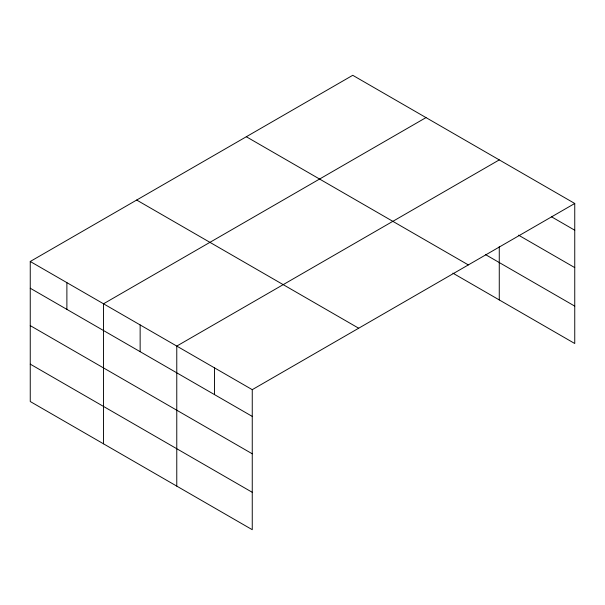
<?xml version="1.0" encoding="UTF-8"?>
<svg xmlns="http://www.w3.org/2000/svg" width="605" height="605" viewBox="0 0 605 605"><rect width="100%" height="100%" fill="white"/><g stroke="black" fill="none" stroke-linecap="round" stroke-linejoin="round"><path stroke-width="0.91" d="M452.865 273.142L574.75 343.511L574.75 203.477L352.745 75.3L30.25 261.489L30.25 401.523L252.255 529.7L252.255 389.665L30.25 261.489M426.003 117.597L103.515 303.786L103.515 443.82M499.269 159.894L176.773 346.083L176.773 486.117M252.255 389.665L574.75 203.477M551.465 216.771L574.75 230.218M518.538 235.156L574.75 267.607M485.429 254.554L574.75 306.122M246.318 136.745L468.33 264.914M136.669 200.043L358.682 328.22M30.25 288.23L252.255 416.406M30.25 325.619L252.255 453.795M30.25 364.134L252.255 492.311M499.269 246.575L499.269 299.929M214.518 367.878L214.518 394.619M140.141 324.938L140.141 351.679M66.883 282.641L66.883 309.382"/></g></svg>
